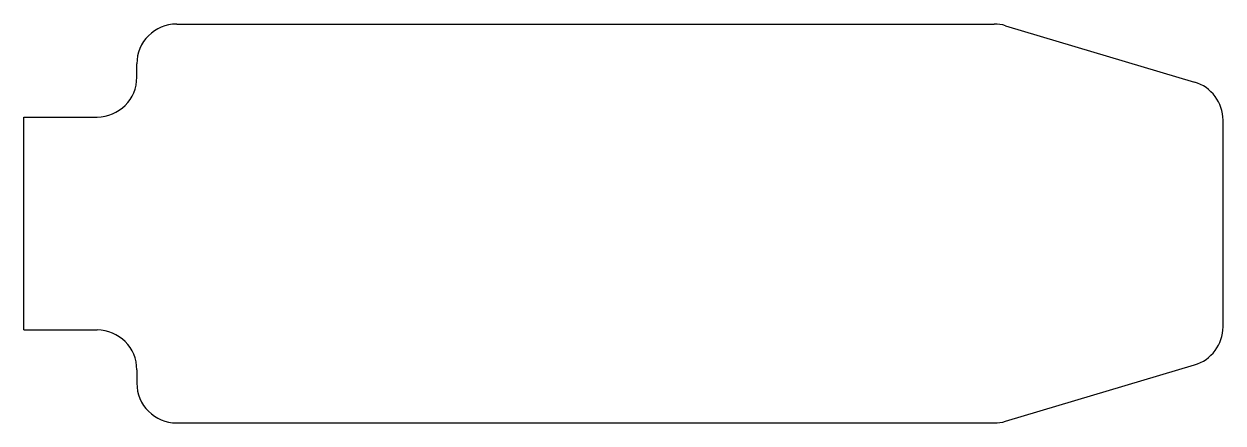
# Model space of a CAD drawing. Header units: millimetres. Extents: x -8.5 to 81.8, y 0 to 30.
import ezdxf

# ---------------------------------------------------------------- set-up
doc = ezdxf.new("R2010")
doc.units = ezdxf.units.MM
doc.layers.get('0').update_dxf_attribs({"lineweight": 25})

msp = doc.modelspace()

# ---------------------------------------------------------------- linework, layer by layer
for p, q in [((3, 30), (64.563, 30)), ((65.419, 29.875), (79.656, 25.638)), ((0, 26), (0, 27)), ((-8.5, 7), (-8.5, 23)), ((-8.5, 23), (-3, 23)), ((81.8, 7.237), (81.8, 22.763)), ((-8.5, 7), (-3, 7)), ((0, 4), (0, 3)), ((65.419, 0.125), (79.656, 4.362)), ((3, 0), (64.563, 0))]:
    msp.add_line(p, q)
for centre, start, end in [((3, 27), 90, 180), ((64.563, 27), 73.42599, 90), ((-3, 26), 270, 0), ((78.8, 22.763), 0, 73.42599), ((78.8, 7.237), 286.57401, 0), ((-3, 4), 0, 90), ((3, 3), 180, 270), ((64.563, 3), 270, 286.57401)]:
    msp.add_arc(centre, 3, start, end)

doc.saveas('drawing.dxf')
